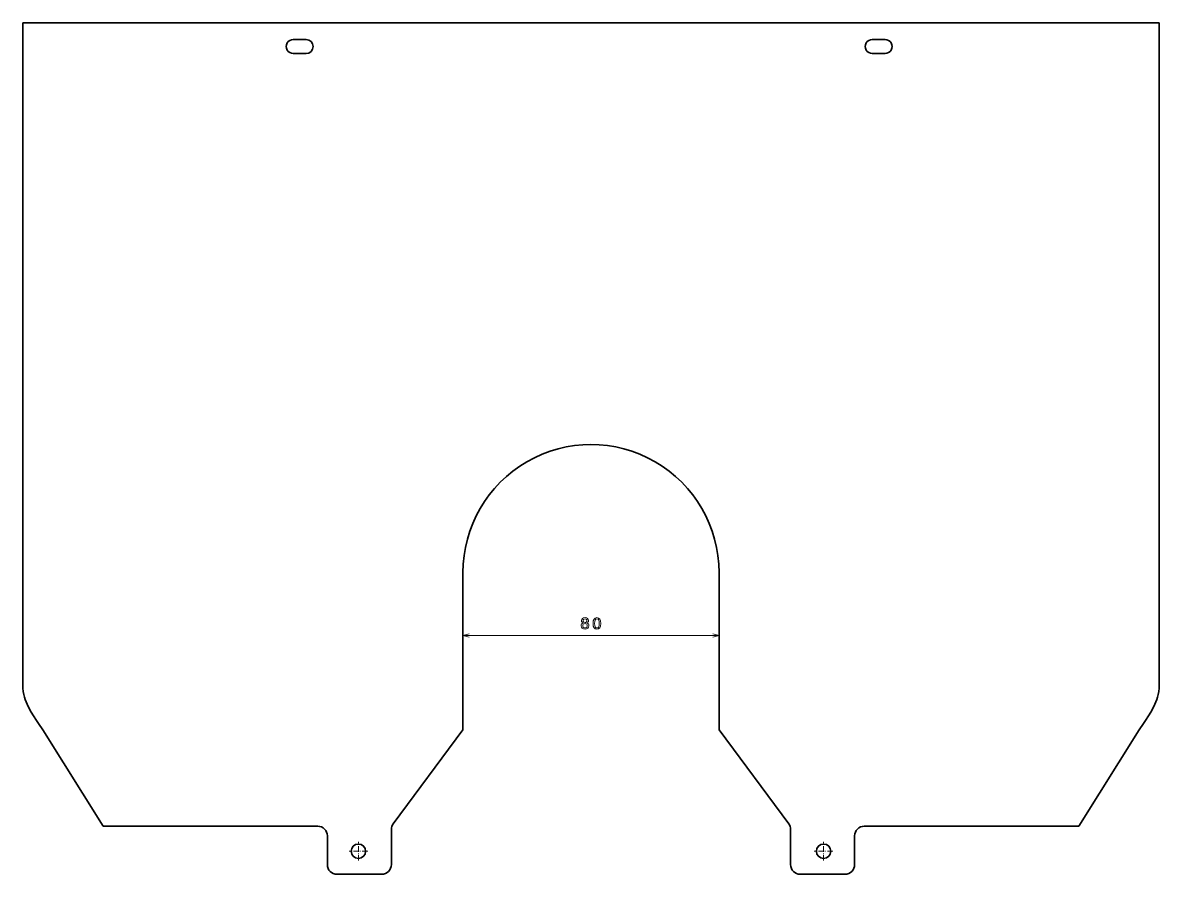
# Model space of a CAD drawing. Extents: x 25 to 380, y 9 to 275.
import ezdxf

# ---------------------------------------------------------------- set-up
doc = ezdxf.new("R2010")
doc.units = 0
doc.linetypes.add('DASHDOT', pattern=[18.5, 12, -3, 0.5, -3])

msp = doc.modelspace()

# ---------------------------------------------------------------- linework, layer by layer
at = {"color": 7, "lineweight": 35, "ltscale": 0.499253}
for p, q in [((24.886065, 255.37735), (24.886065, 275.347473)), ((379.886078, 255.37735), (379.886078, 275.347473))]:
    msp.add_line(p, q, dxfattribs=at)
at = {"color": 7, "lineweight": 35}
for p, q in [((24.886065, 275.347473), (379.886078, 275.347473)), ((24.886065, 243.034866), (24.886065, 156.350327)), ((379.886078, 243.034866), (379.886078, 156.350327)), ((24.886065, 154.631744), (24.886065, 68.631744)), ((379.886078, 68.631744), (379.886078, 154.631744)), ((162.386063, 103.631744), (162.386063, 68.631744)), ((242.386063, 68.631744), (242.386063, 103.631744)), ((31.136065, 54.570694), (49.967514, 24.440369)), ((140.626587, 25.23645), (162.386063, 54.570694)), ((242.386063, 54.570694), (264.145538, 25.23645)), ((373.636078, 54.570694), (354.804626, 24.440369)), ((49.967514, 24.440369), (117.036064, 24.440369)), ((354.804626, 24.440369), (287.736084, 24.440369))]:
    msp.add_line(p, q, dxfattribs=at)
at = {"color": 7, "lineweight": 35, "ltscale": 0.1}
for p, q in [((109.39106, 270.12149), (113.39106, 270.12149)), ((290.231079, 270.12149), (294.231079, 270.12149)), ((109.39106, 265.721466), (113.39106, 265.721466)), ((294.231079, 265.721466), (290.231079, 265.721466))]:
    msp.add_line(p, q, dxfattribs=at)
at = {"color": 7, "lineweight": 35, "ltscale": 0.308562}
for p, q in [((24.886065, 255.37735), (24.886065, 243.034866)), ((379.886078, 255.37735), (379.886078, 243.034866))]:
    msp.add_line(p, q, dxfattribs=at)
at = {"color": 7, "lineweight": 35, "ltscale": 0.042965}
for p, q in [((24.886065, 156.350327), (24.886065, 154.631744)), ((379.886078, 156.350327), (379.886078, 154.631744))]:
    msp.add_line(p, q, dxfattribs=at)
at = {"color": 7, "lineweight": 13}
msp.add_line((162.386063, 84.045502), (242.386063, 84.045502), dxfattribs=at)
at = {"color": 7, "lineweight": 35, "ltscale": 0.351526}
for p, q in [((162.386063, 68.631744), (162.386063, 54.570694)), ((242.386063, 68.631744), (242.386063, 54.570694))]:
    msp.add_line(p, q, dxfattribs=at)
at = {"color": 7, "lineweight": 35, "ltscale": 0.225}
for p, q in [((120.036064, 21.440369), (120.036064, 12.440369)), ((284.736084, 12.440369), (284.736084, 21.440369))]:
    msp.add_line(p, q, dxfattribs=at)
at = {"color": 7, "lineweight": 35, "ltscale": 0.27522}
for p, q in [((140.036072, 12.440369), (140.036072, 23.449158)), ((264.736084, 23.449158), (264.736084, 12.440369))]:
    msp.add_line(p, q, dxfattribs=at)
at = {"color": 7, "linetype": 'DASHDOT', "lineweight": 13, "ltscale": 0.14625}
for p, q in [((129.736069, 13.715363), (129.736069, 19.565369)), ((275.036072, 13.715363), (275.036072, 19.565369)), ((132.661072, 16.640381), (126.811066, 16.640381))]:
    msp.add_line(p, q, dxfattribs=at)
at = {"color": 7, "linetype": 'DASHDOT', "lineweight": 13, "ltscale": 0.146249}
msp.add_line((277.96106, 16.640381), (272.111084, 16.640381), dxfattribs=at)
at = {"color": 7, "lineweight": 35, "ltscale": 0.35}
for p, q in [((123.036064, 9.440369), (137.036072, 9.440369)), ((267.736084, 9.440369), (281.736084, 9.440369))]:
    msp.add_line(p, q, dxfattribs=at)
at = {"color": 7, "lineweight": 13}
for points in [[(199.8927, 87.931671), (199.635498, 87.790451), (199.458984, 87.593765), (199.348022, 87.346649), (199.312729, 87.049103), (199.393417, 86.60025), (199.625412, 86.252274), (200.003647, 86.030365), (200.518051, 85.944641), (201.02742, 86.030365), (201.40567, 86.252274), (201.63765, 86.60025), (201.723389, 87.049103), (201.683044, 87.346649), (201.577133, 87.593765), (201.395584, 87.790451), (201.143417, 87.931671), (201.345154, 88.052704), (201.486359, 88.219131), (201.572098, 88.420868), (201.602356, 88.667984), (201.521652, 89.026047), (201.309845, 89.313507), (200.966904, 89.500107), (200.518051, 89.570724), (200.064163, 89.500107), (199.721222, 89.313507), (199.504364, 89.026047), (199.428726, 88.667984), (199.453934, 88.420868), (199.539673, 88.219131)], [(199.907822, 88.62764), (199.948166, 88.849533), (200.069214, 89.021011), (200.260849, 89.126907), (200.518051, 89.167267), (200.770218, 89.126907), (200.961868, 89.021011), (201.082901, 88.849533), (201.128281, 88.62764), (201.082901, 88.400696), (200.961868, 88.224182), (200.770218, 88.108185), (200.518051, 88.072876), (200.260849, 88.11322), (200.069214, 88.224182), (199.948166, 88.400696)], [(203.038666, 87.755157), (203.114304, 86.963364), (203.351349, 86.398529), (203.729584, 86.055588), (204.254074, 85.944641), (204.773529, 86.055588), (205.151779, 86.398529), (205.383759, 86.963364), (205.464462, 87.755157), (205.383759, 88.541901), (205.287949, 88.854584), (205.151779, 89.111786), (204.773529, 89.454727), (204.254074, 89.570724), (203.729584, 89.454727), (203.351349, 89.106735), (203.114304, 88.541901)], [(203.522812, 87.755157), (203.563156, 88.365387), (203.68924, 88.804153), (203.916183, 89.061356), (204.254074, 89.15213), (204.586929, 89.061356), (204.813873, 88.804153), (204.939957, 88.365387), (204.980301, 87.755157), (204.939957, 87.139877), (204.813873, 86.701126), (204.586929, 86.443924), (204.254074, 86.358185), (203.916183, 86.443924), (203.68924, 86.701126), (203.563156, 87.139877)], [(199.796875, 87.059189), (199.84227, 87.326477), (199.988525, 87.528214), (200.215469, 87.659332), (200.518051, 87.704727), (200.815613, 87.659332), (201.042557, 87.528214), (201.188812, 87.326477), (201.239243, 87.059189), (201.188812, 86.771729), (201.042557, 86.554871), (200.815613, 86.413651), (200.518051, 86.368271), (200.215469, 86.413651), (199.988525, 86.554871), (199.84227, 86.771729)]]:
    msp.add_lwpolyline(points, close=True, dxfattribs=at)
for points in [[(164.317917, 84.563141), (162.386063, 84.045502), (164.317917, 83.527863)], [(240.454208, 83.527863), (242.386063, 84.045502), (240.454208, 84.563141)]]:
    msp.add_lwpolyline(points, dxfattribs=at)
at = {"color": 7, "lineweight": 35}
for points in [[(31.136065, 54.570694), (29.81447, 56.477936), (29.166149, 57.441025), (28.225691, 58.906647), (27.557579, 60.027756), (26.933294, 61.172501), (26.25881, 62.584488), (25.689768, 64.042007), (25.453604, 64.787491), (25.254395, 65.543243), (25.052309, 66.5625), (24.92803, 67.593842), (24.886065, 68.631744)], [(373.636078, 54.570694), (374.957672, 56.477936), (375.605988, 57.441025), (376.546448, 58.906647), (377.214569, 60.027756), (377.838837, 61.172501), (378.513336, 62.584488), (379.082367, 64.042007), (379.318542, 64.787491), (379.517761, 65.543243), (379.719849, 66.5625), (379.844116, 67.593842), (379.886078, 68.631744)]]:
    msp.add_lwpolyline(points, dxfattribs=at)
for centre in [(129.736069, 16.640381), (275.036072, 16.640381)]:
    msp.add_circle(centre, 2.25, dxfattribs=at)
for centre, radius, start, end in [((109.39106, 267.921478), 2.2, 90.000003, 270.000004), ((113.39106, 267.921478), 2.2, 270.000004, 89.999996), ((290.231079, 267.921478), 2.2, 90.000003, 270.000011), ((294.231079, 267.921478), 2.2, 270.000011, 90.000023), ((202.386063, 103.631744), 40, 360, 180.000005), ((143.036072, 23.449158), 3, 143.432798, 180.000005), ((261.736084, 23.449158), 3, 360, 36.567197), ((117.036064, 21.440369), 3, 360, 90.000003), ((287.736084, 21.440369), 3, 90.000003, 180.000005), ((123.036064, 12.440369), 3, 180.000005, 269.999997), ((137.036072, 12.440369), 3, 269.999997, 360), ((267.736084, 12.440369), 3, 180.000005, 269.999997), ((281.736084, 12.440369), 3, 269.999997, 360)]:
    msp.add_arc(centre, radius, start, end, dxfattribs=at)

doc.saveas('drawing.dxf')
